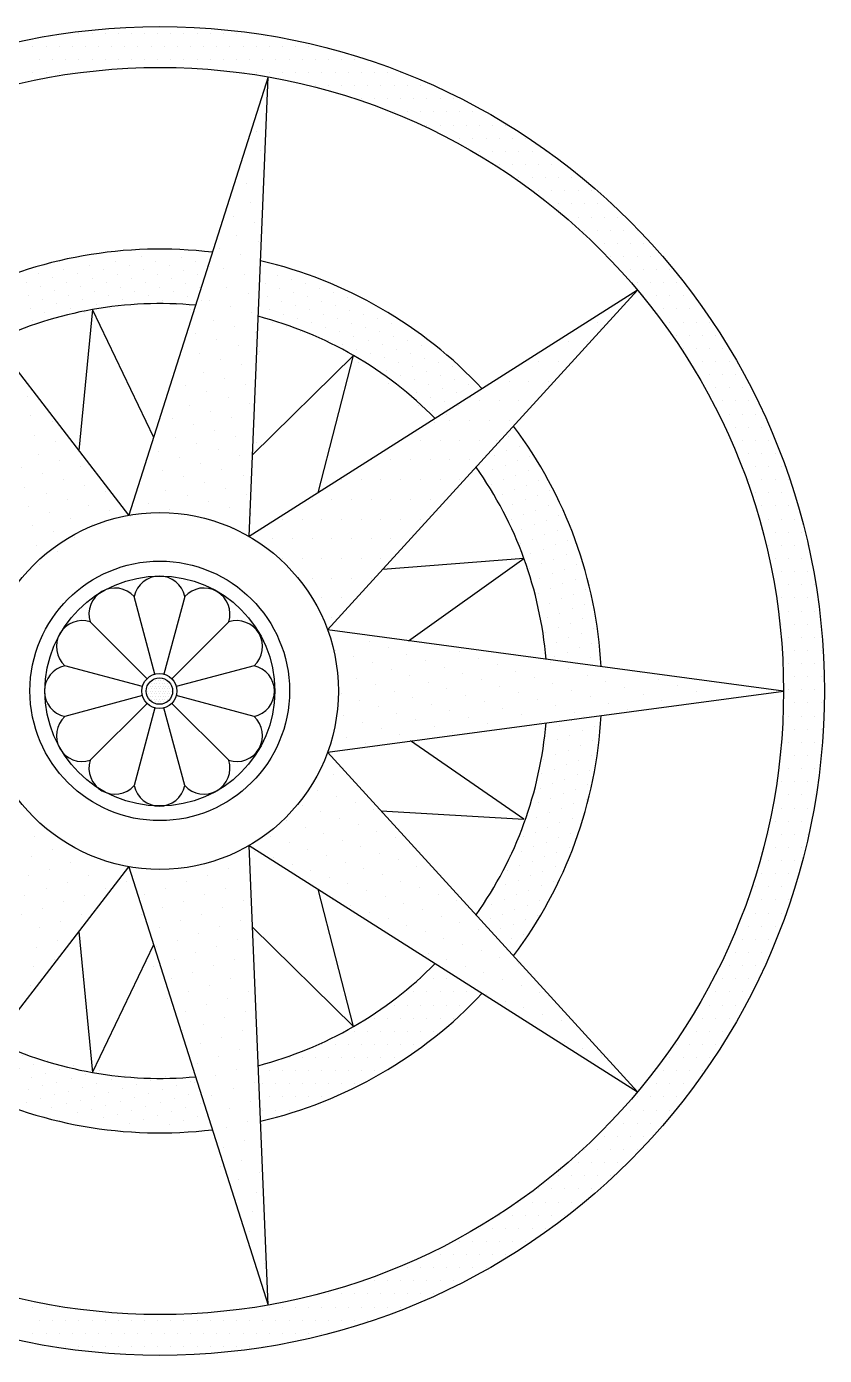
# Model space of a CAD drawing. Extents: x -42728 to 99010, y -18674 to 47645.
# Drawn here: x 72970 to 73634, y 6874 to 7981 of the extents above; entities that cross this region are included whole.
import ezdxf

# ---------------------------------------------------------------- set-up
doc = ezdxf.new("R2010")
doc.units = 0
doc.header["$LTSCALE"] = 100
doc.header["$MEASUREMENT"] = 0
doc.layers.get('0').update_dxf_attribs({"linetype": 'CONTINUOUS'})
for name, color, linetype in [('00-ELE', 2, 'CONTINUOUS'), ('2', 3, 'CONTINUOUS'), ('4', 251, 'CONTINUOUS'), ('6', 6, 'CONTINUOUS')]:
    doc.layers.add(name, color=color, linetype=linetype)

# ---------------------------------------------------------------- blocks, each defined once
blk = doc.blocks.new('*X1348')
at = {"color": 0}
for p, q in [((119765.625, 24281.25), (119765.625, 24281.25)), ((119859.375, 24281.25), (119859.375, 24281.25)), ((119953.125, 24281.25), (119953.125, 24281.25)), ((120000, 24187.5), (120000, 24187.5)), ((120093.75, 24187.5), (120093.75, 24187.5)), ((120187.5, 24187.5), (120187.5, 24187.5)), ((120281.25, 24187.5), (120281.25, 24187.5)), ((120375, 24187.5), (120375, 24187.5)), ((120140.625, 24093.75), (120140.625, 24093.75)), ((120234.375, 24093.75), (120234.375, 24093.75)), ((120328.125, 24093.75), (120328.125, 24093.75)), ((120421.875, 24093.75), (120421.875, 24093.75)), ((120515.625, 24093.75), (120515.625, 24093.75)), ((120609.375, 24093.75), (120609.375, 24093.75)), ((120703.125, 24093.75), (120703.125, 24093.75)), ((120796.875, 24093.75), (120796.875, 24093.75)), ((120281.25, 24000), (120281.25, 24000)), ((120375, 24000), (120375, 24000)), ((120468.75, 24000), (120468.75, 24000)), ((120562.5, 24000), (120562.5, 24000)), ((120656.25, 24000), (120656.25, 24000)), ((120750, 24000), (120750, 24000)), ((120843.75, 24000), (120843.75, 24000)), ((120937.5, 24000), (120937.5, 24000)), ((121031.25, 24000), (121031.25, 24000)), ((121125, 24000), (121125, 24000)), ((121218.75, 24000), (121218.75, 24000)), ((120515.625, 23906.25), (120515.625, 23906.25)), ((120609.375, 23906.25), (120609.375, 23906.25)), ((120703.125, 23906.25), (120703.125, 23906.25)), ((120796.875, 23906.25), (120796.875, 23906.25)), ((120890.625, 23906.25), (120890.625, 23906.25)), ((120984.375, 23906.25), (120984.375, 23906.25)), ((121078.125, 23906.25), (121078.125, 23906.25)), ((121171.875, 23906.25), (121171.875, 23906.25)), ((121265.625, 23906.25), (121265.625, 23906.25)), ((121359.375, 23906.25), (121359.375, 23906.25)), ((121453.125, 23906.25), (121453.125, 23906.25)), ((121546.875, 23906.25), (121546.875, 23906.25)), ((121640.625, 23906.25), (121640.625, 23906.25)), ((120656.25, 23812.5), (120656.25, 23812.5)), ((120750, 23812.5), (120750, 23812.5)), ((120843.75, 23812.5), (120843.75, 23812.5)), ((120937.5, 23812.5), (120937.5, 23812.5)), ((121031.25, 23812.5), (121031.25, 23812.5)), ((121125, 23812.5), (121125, 23812.5)), ((121218.75, 23812.5), (121218.75, 23812.5)), ((121312.5, 23812.5), (121312.5, 23812.5)), ((121406.25, 23812.5), (121406.25, 23812.5)), ((121500, 23812.5), (121500, 23812.5)), ((121593.75, 23812.5), (121593.75, 23812.5)), ((120890.625, 23718.75), (120890.625, 23718.75)), ((120984.375, 23718.75), (120984.375, 23718.75)), ((121078.125, 23718.75), (121078.125, 23718.75)), ((121171.875, 23718.75), (121171.875, 23718.75)), ((121265.625, 23718.75), (121265.625, 23718.75)), ((121359.375, 23718.75), (121359.375, 23718.75)), ((121453.125, 23718.75), (121453.125, 23718.75)), ((121546.875, 23718.75), (121546.875, 23718.75)), ((121031.25, 23625), (121031.25, 23625)), ((121125, 23625), (121125, 23625)), ((121218.75, 23625), (121218.75, 23625)), ((121312.5, 23625), (121312.5, 23625)), ((121406.25, 23625), (121406.25, 23625)), ((121500, 23625), (121500, 23625)), ((121171.875, 23531.25), (121171.875, 23531.25)), ((121265.625, 23531.25), (121265.625, 23531.25)), ((121359.375, 23531.25), (121359.375, 23531.25)), ((121453.125, 23531.25), (121453.125, 23531.25)), ((121406.25, 23437.5), (121406.25, 23437.5)), ((121453.125, 23343.75), (121453.125, 23343.75)), ((121312.5, 23250), (121312.5, 23250)), ((121406.25, 23250), (121406.25, 23250)), ((121078.125, 23156.25), (121078.125, 23156.25)), ((121171.875, 23156.25), (121171.875, 23156.25)), ((121265.625, 23156.25), (121265.625, 23156.25)), ((121359.375, 23156.25), (121359.375, 23156.25)), ((121453.125, 23156.25), (121453.125, 23156.25)), ((120937.5, 23062.5), (120937.5, 23062.5)), ((121031.25, 23062.5), (121031.25, 23062.5)), ((121125, 23062.5), (121125, 23062.5)), ((121218.75, 23062.5), (121218.75, 23062.5)), ((121312.5, 23062.5), (121312.5, 23062.5)), ((121406.25, 23062.5), (121406.25, 23062.5)), ((121500, 23062.5), (121500, 23062.5)), ((120796.875, 22968.75), (120796.875, 22968.75)), ((120890.625, 22968.75), (120890.625, 22968.75)), ((120984.375, 22968.75), (120984.375, 22968.75)), ((121078.125, 22968.75), (121078.125, 22968.75)), ((121171.875, 22968.75), (121171.875, 22968.75)), ((121265.625, 22968.75), (121265.625, 22968.75)), ((121359.375, 22968.75), (121359.375, 22968.75)), ((121453.125, 22968.75), (121453.125, 22968.75)), ((121546.875, 22968.75), (121546.875, 22968.75)), ((120562.5, 22875), (120562.5, 22875)), ((120656.25, 22875), (120656.25, 22875)), ((120750, 22875), (120750, 22875)), ((120843.75, 22875), (120843.75, 22875)), ((120937.5, 22875), (120937.5, 22875)), ((121031.25, 22875), (121031.25, 22875)), ((121125, 22875), (121125, 22875)), ((121218.75, 22875), (121218.75, 22875)), ((121312.5, 22875), (121312.5, 22875)), ((121406.25, 22875), (121406.25, 22875)), ((121500, 22875), (121500, 22875)), ((121593.75, 22875), (121593.75, 22875)), ((120421.875, 22781.25), (120421.875, 22781.25)), ((120515.625, 22781.25), (120515.625, 22781.25)), ((120609.375, 22781.25), (120609.375, 22781.25)), ((120703.125, 22781.25), (120703.125, 22781.25)), ((120796.875, 22781.25), (120796.875, 22781.25)), ((120890.625, 22781.25), (120890.625, 22781.25)), ((120984.375, 22781.25), (120984.375, 22781.25)), ((121078.125, 22781.25), (121078.125, 22781.25)), ((121171.875, 22781.25), (121171.875, 22781.25)), ((121265.625, 22781.25), (121265.625, 22781.25)), ((121359.375, 22781.25), (121359.375, 22781.25)), ((121453.125, 22781.25), (121453.125, 22781.25)), ((120187.5, 22687.5), (120187.5, 22687.5)), ((120281.25, 22687.5), (120281.25, 22687.5)), ((120375, 22687.5), (120375, 22687.5)), ((120468.75, 22687.5), (120468.75, 22687.5)), ((120562.5, 22687.5), (120562.5, 22687.5)), ((120656.25, 22687.5), (120656.25, 22687.5)), ((120750, 22687.5), (120750, 22687.5)), ((120843.75, 22687.5), (120843.75, 22687.5)), ((120937.5, 22687.5), (120937.5, 22687.5)), ((121031.25, 22687.5), (121031.25, 22687.5)), ((120046.875, 22593.75), (120046.875, 22593.75)), ((120140.625, 22593.75), (120140.625, 22593.75)), ((120234.375, 22593.75), (120234.375, 22593.75)), ((120328.125, 22593.75), (120328.125, 22593.75)), ((120421.875, 22593.75), (120421.875, 22593.75)), ((120515.625, 22593.75), (120515.625, 22593.75)), ((120609.375, 22593.75), (120609.375, 22593.75)), ((119906.25, 22500), (119906.25, 22500)), ((120000, 22500), (120000, 22500)), ((120093.75, 22500), (120093.75, 22500)), ((120187.5, 22500), (120187.5, 22500)), ((119671.875, 22406.25), (119671.875, 22406.25)), ((119765.625, 22406.25), (119765.625, 22406.25))]:
    blk.add_line(p, q, dxfattribs=at)
blk = doc.blocks.new('*X1345')
at = {"color": 0}
for p, q in [((121093.75, 25062.5), (121093.75, 25062.5)), ((121156.25, 25062.5), (121156.25, 25062.5)), ((121000, 25000), (121000, 25000)), ((121062.5, 25000), (121062.5, 25000)), ((121125, 25000), (121125, 25000)), ((121187.5, 25000), (121187.5, 25000)), ((120968.75, 24937.5), (120968.75, 24937.5)), ((121031.25, 24937.5), (121031.25, 24937.5)), ((121093.75, 24937.5), (121093.75, 24937.5)), ((121156.25, 24937.5), (121156.25, 24937.5)), ((121218.75, 24937.5), (121218.75, 24937.5)), ((120875, 24875), (120875, 24875)), ((120937.5, 24875), (120937.5, 24875)), ((121000, 24875), (121000, 24875)), ((121062.5, 24875), (121062.5, 24875)), ((121125, 24875), (121125, 24875)), ((121187.5, 24875), (121187.5, 24875)), ((121250, 24875), (121250, 24875)), ((120843.75, 24812.5), (120843.75, 24812.5)), ((120906.25, 24812.5), (120906.25, 24812.5)), ((120968.75, 24812.5), (120968.75, 24812.5)), ((121031.25, 24812.5), (121031.25, 24812.5)), ((121093.75, 24812.5), (121093.75, 24812.5)), ((121156.25, 24812.5), (121156.25, 24812.5)), ((120750, 24750), (120750, 24750)), ((120812.5, 24750), (120812.5, 24750)), ((120875, 24750), (120875, 24750)), ((120937.5, 24750), (120937.5, 24750)), ((121000, 24750), (121000, 24750)), ((121062.5, 24750), (121062.5, 24750)), ((120718.75, 24687.5), (120718.75, 24687.5)), ((120781.25, 24687.5), (120781.25, 24687.5)), ((120843.75, 24687.5), (120843.75, 24687.5)), ((120906.25, 24687.5), (120906.25, 24687.5)), ((120968.75, 24687.5), (120968.75, 24687.5)), ((121031.25, 24687.5), (121031.25, 24687.5)), ((120687.5, 24625), (120687.5, 24625)), ((120750, 24625), (120750, 24625)), ((120812.5, 24625), (120812.5, 24625)), ((120875, 24625), (120875, 24625)), ((120937.5, 24625), (120937.5, 24625)), ((120593.75, 24562.5), (120593.75, 24562.5)), ((120656.25, 24562.5), (120656.25, 24562.5)), ((120718.75, 24562.5), (120718.75, 24562.5)), ((120781.25, 24562.5), (120781.25, 24562.5)), ((120843.75, 24562.5), (120843.75, 24562.5)), ((120906.25, 24562.5), (120906.25, 24562.5)), ((120562.5, 24500), (120562.5, 24500)), ((120625, 24500), (120625, 24500)), ((120687.5, 24500), (120687.5, 24500)), ((120750, 24500), (120750, 24500)), ((120812.5, 24500), (120812.5, 24500)), ((120531.25, 24437.5), (120531.25, 24437.5)), ((120593.75, 24437.5), (120593.75, 24437.5)), ((120656.25, 24437.5), (120656.25, 24437.5)), ((120718.75, 24437.5), (120718.75, 24437.5)), ((120781.25, 24437.5), (120781.25, 24437.5)), ((120500, 24375), (120500, 24375)), ((120562.5, 24375), (120562.5, 24375)), ((120625, 24375), (120625, 24375)), ((120687.5, 24375), (120687.5, 24375)), ((120750, 24375), (120750, 24375)), ((120468.75, 24312.5), (120468.75, 24312.5)), ((120531.25, 24312.5), (120531.25, 24312.5)), ((120593.75, 24312.5), (120593.75, 24312.5)), ((120656.25, 24312.5), (120656.25, 24312.5)), ((120718.75, 24312.5), (120718.75, 24312.5)), ((120437.5, 24250), (120437.5, 24250)), ((120500, 24250), (120500, 24250)), ((120562.5, 24250), (120562.5, 24250)), ((120625, 24250), (120625, 24250)), ((120687.5, 24250), (120687.5, 24250)), ((120468.75, 24187.5), (120468.75, 24187.5)), ((120531.25, 24187.5), (120531.25, 24187.5)), ((120593.75, 24187.5), (120593.75, 24187.5)), ((120656.25, 24187.5), (120656.25, 24187.5)), ((120343.75, 23937.5), (120343.75, 23937.5)), ((120312.5, 23875), (120312.5, 23875)), ((120375, 23875), (120375, 23875)), ((120437.5, 23875), (120437.5, 23875)), ((120500, 23875), (120500, 23875)), ((120281.25, 23812.5), (120281.25, 23812.5)), ((120343.75, 23812.5), (120343.75, 23812.5)), ((120406.25, 23812.5), (120406.25, 23812.5)), ((120468.75, 23812.5), (120468.75, 23812.5)), ((120531.25, 23812.5), (120531.25, 23812.5)), ((120312.5, 23750), (120312.5, 23750)), ((120375, 23750), (120375, 23750)), ((120437.5, 23750), (120437.5, 23750)), ((120500, 23750), (120500, 23750)), ((120281.25, 23687.5), (120281.25, 23687.5)), ((120343.75, 23687.5), (120343.75, 23687.5)), ((120406.25, 23687.5), (120406.25, 23687.5)), ((120468.75, 23687.5), (120468.75, 23687.5)), ((120250, 23625), (120250, 23625)), ((120312.5, 23625), (120312.5, 23625)), ((120375, 23625), (120375, 23625)), ((120437.5, 23625), (120437.5, 23625)), ((120281.25, 23562.5), (120281.25, 23562.5)), ((120343.75, 23562.5), (120343.75, 23562.5)), ((120406.25, 23562.5), (120406.25, 23562.5)), ((120468.75, 23562.5), (120468.75, 23562.5)), ((120250, 23500), (120250, 23500)), ((120312.5, 23500), (120312.5, 23500)), ((120375, 23500), (120375, 23500)), ((120437.5, 23500), (120437.5, 23500)), ((120281.25, 23437.5), (120281.25, 23437.5)), ((120343.75, 23437.5), (120343.75, 23437.5)), ((120406.25, 23437.5), (120406.25, 23437.5)), ((120468.75, 23437.5), (120468.75, 23437.5)), ((120250, 23375), (120250, 23375)), ((120312.5, 23375), (120312.5, 23375)), ((120375, 23375), (120375, 23375)), ((120437.5, 23375), (120437.5, 23375)), ((120281.25, 23312.5), (120281.25, 23312.5)), ((120343.75, 23312.5), (120343.75, 23312.5)), ((120406.25, 23312.5), (120406.25, 23312.5)), ((120468.75, 23312.5), (120468.75, 23312.5)), ((120250, 23250), (120250, 23250)), ((120312.5, 23250), (120312.5, 23250)), ((120375, 23250), (120375, 23250)), ((120437.5, 23250), (120437.5, 23250)), ((120281.25, 23187.5), (120281.25, 23187.5)), ((120343.75, 23187.5), (120343.75, 23187.5)), ((120406.25, 23187.5), (120406.25, 23187.5)), ((120468.75, 23187.5), (120468.75, 23187.5)), ((120250, 23125), (120250, 23125)), ((120312.5, 23125), (120312.5, 23125)), ((120375, 23125), (120375, 23125)), ((120437.5, 23125), (120437.5, 23125)), ((120281.25, 23062.5), (120281.25, 23062.5)), ((120343.75, 23062.5), (120343.75, 23062.5)), ((120406.25, 23062.5), (120406.25, 23062.5)), ((120468.75, 23062.5), (120468.75, 23062.5)), ((120312.5, 23000), (120312.5, 23000)), ((120375, 23000), (120375, 23000)), ((120437.5, 23000), (120437.5, 23000)), ((120500, 23000), (120500, 23000)), ((120281.25, 22937.5), (120281.25, 22937.5)), ((120343.75, 22937.5), (120343.75, 22937.5)), ((120406.25, 22937.5), (120406.25, 22937.5)), ((120468.75, 22937.5), (120468.75, 22937.5)), ((120312.5, 22875), (120312.5, 22875)), ((120375, 22875), (120375, 22875)), ((120437.5, 22875), (120437.5, 22875)), ((120500, 22875), (120500, 22875)), ((120343.75, 22812.5), (120343.75, 22812.5)), ((120406.25, 22812.5), (120406.25, 22812.5))]:
    blk.add_line(p, q, dxfattribs=at)
blk = doc.blocks.new('*X1347')
at = {"color": 0}
for p, q in [((121937.5, 26500), (121937.5, 26500)), ((122000, 26500), (122000, 26500)), ((122062.5, 26500), (122062.5, 26500)), ((122125, 26500), (122125, 26500)), ((122187.5, 26500), (122187.5, 26500)), ((122250, 26500), (122250, 26500)), ((122312.5, 26500), (122312.5, 26500)), ((122375, 26500), (122375, 26500)), ((122437.5, 26500), (122437.5, 26500)), ((122500, 26500), (122500, 26500)), ((122562.5, 26500), (122562.5, 26500)), ((122625, 26500), (122625, 26500)), ((122687.5, 26500), (122687.5, 26500)), ((122750, 26500), (122750, 26500)), ((121718.75, 26437.5), (121718.75, 26437.5)), ((121781.25, 26437.5), (121781.25, 26437.5)), ((121843.75, 26437.5), (121843.75, 26437.5)), ((121906.25, 26437.5), (121906.25, 26437.5)), ((121968.75, 26437.5), (121968.75, 26437.5)), ((122031.25, 26437.5), (122031.25, 26437.5)), ((122093.75, 26437.5), (122093.75, 26437.5)), ((122156.25, 26437.5), (122156.25, 26437.5)), ((122218.75, 26437.5), (122218.75, 26437.5)), ((122281.25, 26437.5), (122281.25, 26437.5)), ((122343.75, 26437.5), (122343.75, 26437.5)), ((122406.25, 26437.5), (122406.25, 26437.5)), ((122468.75, 26437.5), (122468.75, 26437.5)), ((122531.25, 26437.5), (122531.25, 26437.5)), ((122593.75, 26437.5), (122593.75, 26437.5)), ((122656.25, 26437.5), (122656.25, 26437.5)), ((122718.75, 26437.5), (122718.75, 26437.5)), ((122781.25, 26437.5), (122781.25, 26437.5)), ((122843.75, 26437.5), (122843.75, 26437.5)), ((122906.25, 26437.5), (122906.25, 26437.5)), ((122968.75, 26437.5), (122968.75, 26437.5)), ((123031.25, 26437.5), (123031.25, 26437.5)), ((121750, 26375), (121750, 26375)), ((121812.5, 26375), (121812.5, 26375)), ((121875, 26375), (121875, 26375)), ((121937.5, 26375), (121937.5, 26375)), ((122000, 26375), (122000, 26375)), ((122062.5, 26375), (122062.5, 26375)), ((122125, 26375), (122125, 26375)), ((122187.5, 26375), (122187.5, 26375)), ((122250, 26375), (122250, 26375)), ((122312.5, 26375), (122312.5, 26375)), ((122375, 26375), (122375, 26375)), ((122437.5, 26375), (122437.5, 26375)), ((122500, 26375), (122500, 26375)), ((122562.5, 26375), (122562.5, 26375)), ((122625, 26375), (122625, 26375)), ((122687.5, 26375), (122687.5, 26375)), ((122750, 26375), (122750, 26375)), ((122812.5, 26375), (122812.5, 26375)), ((122875, 26375), (122875, 26375)), ((122937.5, 26375), (122937.5, 26375)), ((123000, 26375), (123000, 26375)), ((123062.5, 26375), (123062.5, 26375)), ((123125, 26375), (123125, 26375)), ((123187.5, 26375), (123187.5, 26375)), ((123250, 26375), (123250, 26375)), ((121718.75, 26312.5), (121718.75, 26312.5)), ((121781.25, 26312.5), (121781.25, 26312.5)), ((121843.75, 26312.5), (121843.75, 26312.5)), ((121906.25, 26312.5), (121906.25, 26312.5)), ((122718.75, 26312.5), (122718.75, 26312.5)), ((122781.25, 26312.5), (122781.25, 26312.5)), ((122843.75, 26312.5), (122843.75, 26312.5)), ((122906.25, 26312.5), (122906.25, 26312.5)), ((122968.75, 26312.5), (122968.75, 26312.5)), ((123031.25, 26312.5), (123031.25, 26312.5)), ((123093.75, 26312.5), (123093.75, 26312.5)), ((123156.25, 26312.5), (123156.25, 26312.5)), ((123218.75, 26312.5), (123218.75, 26312.5)), ((123281.25, 26312.5), (123281.25, 26312.5)), ((123343.75, 26312.5), (123343.75, 26312.5)), ((123406.25, 26312.5), (123406.25, 26312.5)), ((123468.75, 26312.5), (123468.75, 26312.5)), ((123062.5, 26250), (123062.5, 26250)), ((123125, 26250), (123125, 26250)), ((123187.5, 26250), (123187.5, 26250)), ((123250, 26250), (123250, 26250)), ((123312.5, 26250), (123312.5, 26250)), ((123375, 26250), (123375, 26250)), ((123437.5, 26250), (123437.5, 26250)), ((123500, 26250), (123500, 26250)), ((123562.5, 26250), (123562.5, 26250)), ((123625, 26250), (123625, 26250)), ((123281.25, 26187.5), (123281.25, 26187.5)), ((123343.75, 26187.5), (123343.75, 26187.5)), ((123406.25, 26187.5), (123406.25, 26187.5)), ((123468.75, 26187.5), (123468.75, 26187.5)), ((123531.25, 26187.5), (123531.25, 26187.5)), ((123593.75, 26187.5), (123593.75, 26187.5)), ((123656.25, 26187.5), (123656.25, 26187.5)), ((123718.75, 26187.5), (123718.75, 26187.5)), ((123437.5, 26125), (123437.5, 26125)), ((123500, 26125), (123500, 26125)), ((123562.5, 26125), (123562.5, 26125)), ((123625, 26125), (123625, 26125)), ((123687.5, 26125), (123687.5, 26125)), ((123750, 26125), (123750, 26125)), ((123812.5, 26125), (123812.5, 26125)), ((123593.75, 26062.5), (123593.75, 26062.5)), ((123656.25, 26062.5), (123656.25, 26062.5)), ((123718.75, 26062.5), (123718.75, 26062.5)), ((123781.25, 26062.5), (123781.25, 26062.5)), ((123843.75, 26062.5), (123843.75, 26062.5)), ((123906.25, 26062.5), (123906.25, 26062.5)), ((123968.75, 26062.5), (123968.75, 26062.5)), ((123750, 26000), (123750, 26000)), ((123812.5, 26000), (123812.5, 26000)), ((123875, 26000), (123875, 26000)), ((123937.5, 26000), (123937.5, 26000)), ((124000, 26000), (124000, 26000)), ((124062.5, 26000), (124062.5, 26000)), ((123843.75, 25937.5), (123843.75, 25937.5)), ((123906.25, 25937.5), (123906.25, 25937.5)), ((123968.75, 25937.5), (123968.75, 25937.5)), ((124031.25, 25937.5), (124031.25, 25937.5)), ((124093.75, 25937.5), (124093.75, 25937.5)), ((124156.25, 25937.5), (124156.25, 25937.5)), ((123937.5, 25875), (123937.5, 25875)), ((124000, 25875), (124000, 25875)), ((124062.5, 25875), (124062.5, 25875)), ((124125, 25875), (124125, 25875)), ((124187.5, 25875), (124187.5, 25875)), ((124250, 25875), (124250, 25875)), ((124031.25, 25812.5), (124031.25, 25812.5)), ((124093.75, 25812.5), (124093.75, 25812.5)), ((124156.25, 25812.5), (124156.25, 25812.5)), ((124218.75, 25812.5), (124218.75, 25812.5)), ((124281.25, 25812.5), (124281.25, 25812.5)), ((124125, 25750), (124125, 25750)), ((124187.5, 25750), (124187.5, 25750)), ((124250, 25750), (124250, 25750)), ((124312.5, 25750), (124312.5, 25750)), ((124375, 25750), (124375, 25750)), ((124218.75, 25687.5), (124218.75, 25687.5)), ((124281.25, 25687.5), (124281.25, 25687.5)), ((124343.75, 25687.5), (124343.75, 25687.5)), ((124406.25, 25687.5), (124406.25, 25687.5)), ((124468.75, 25687.5), (124468.75, 25687.5)), ((124312.5, 25625), (124312.5, 25625)), ((124375, 25625), (124375, 25625)), ((124437.5, 25625), (124437.5, 25625)), ((124500, 25625), (124500, 25625)), ((124343.75, 25562.5), (124343.75, 25562.5)), ((124406.25, 25562.5), (124406.25, 25562.5)), ((124468.75, 25562.5), (124468.75, 25562.5)), ((124531.25, 25562.5), (124531.25, 25562.5)), ((124593.75, 25562.5), (124593.75, 25562.5)), ((124437.5, 25500), (124437.5, 25500)), ((124500, 25500), (124500, 25500)), ((124562.5, 25500), (124562.5, 25500)), ((124625, 25500), (124625, 25500)), ((124468.75, 25437.5), (124468.75, 25437.5)), ((124531.25, 25437.5), (124531.25, 25437.5)), ((124593.75, 25437.5), (124593.75, 25437.5)), ((124656.25, 25437.5), (124656.25, 25437.5)), ((124562.5, 25375), (124562.5, 25375)), ((124625, 25375), (124625, 25375)), ((124687.5, 25375), (124687.5, 25375)), ((124750, 25375), (124750, 25375)), ((124593.75, 25312.5), (124593.75, 25312.5)), ((124656.25, 25312.5), (124656.25, 25312.5)), ((124718.75, 25312.5), (124718.75, 25312.5)), ((124781.25, 25312.5), (124781.25, 25312.5)), ((124625, 25250), (124625, 25250)), ((124687.5, 25250), (124687.5, 25250)), ((124750, 25250), (124750, 25250)), ((124812.5, 25250), (124812.5, 25250)), ((124718.75, 25187.5), (124718.75, 25187.5)), ((124781.25, 25187.5), (124781.25, 25187.5)), ((124843.75, 25187.5), (124843.75, 25187.5)), ((124906.25, 25187.5), (124906.25, 25187.5)), ((124750, 25125), (124750, 25125)), ((124812.5, 25125), (124812.5, 25125)), ((124875, 25125), (124875, 25125)), ((124937.5, 25125), (124937.5, 25125)), ((124781.25, 25062.5), (124781.25, 25062.5)), ((124843.75, 25062.5), (124843.75, 25062.5)), ((124906.25, 25062.5), (124906.25, 25062.5)), ((124968.75, 25062.5), (124968.75, 25062.5)), ((124812.5, 25000), (124812.5, 25000)), ((124875, 25000), (124875, 25000)), ((124937.5, 25000), (124937.5, 25000)), ((125000, 25000), (125000, 25000)), ((124843.75, 24937.5), (124843.75, 24937.5)), ((124906.25, 24937.5), (124906.25, 24937.5)), ((124968.75, 24937.5), (124968.75, 24937.5)), ((125031.25, 24937.5), (125031.25, 24937.5)), ((124937.5, 24875), (124937.5, 24875)), ((125000, 24875), (125000, 24875)), ((125062.5, 24875), (125062.5, 24875)), ((124968.75, 24812.5), (124968.75, 24812.5)), ((125031.25, 24812.5), (125031.25, 24812.5)), ((125093.75, 24812.5), (125093.75, 24812.5)), ((125000, 24750), (125000, 24750)), ((125062.5, 24750), (125062.5, 24750)), ((125125, 24750), (125125, 24750)), ((125031.25, 24687.5), (125031.25, 24687.5)), ((125093.75, 24687.5), (125093.75, 24687.5)), ((125156.25, 24687.5), (125156.25, 24687.5)), ((125062.5, 24625), (125062.5, 24625)), ((125125, 24625), (125125, 24625)), ((125187.5, 24625), (125187.5, 24625)), ((125093.75, 24562.5), (125093.75, 24562.5)), ((125156.25, 24562.5), (125156.25, 24562.5)), ((125218.75, 24562.5), (125218.75, 24562.5)), ((125125, 24500), (125125, 24500)), ((125187.5, 24500), (125187.5, 24500)), ((125250, 24500), (125250, 24500)), ((125093.75, 24437.5), (125093.75, 24437.5)), ((125156.25, 24437.5), (125156.25, 24437.5)), ((125218.75, 24437.5), (125218.75, 24437.5)), ((125281.25, 24437.5), (125281.25, 24437.5)), ((125125, 24375), (125125, 24375)), ((125187.5, 24375), (125187.5, 24375)), ((125250, 24375), (125250, 24375)), ((125312.5, 24375), (125312.5, 24375)), ((125156.25, 24312.5), (125156.25, 24312.5)), ((125218.75, 24312.5), (125218.75, 24312.5)), ((125281.25, 24312.5), (125281.25, 24312.5)), ((125187.5, 24250), (125187.5, 24250)), ((125250, 24250), (125250, 24250)), ((125312.5, 24250), (125312.5, 24250)), ((125218.75, 24187.5), (125218.75, 24187.5)), ((125281.25, 24187.5), (125281.25, 24187.5)), ((125343.75, 24187.5), (125343.75, 24187.5)), ((125250, 24125), (125250, 24125)), ((125312.5, 24125), (125312.5, 24125)), ((125375, 24125), (125375, 24125)), ((125218.75, 24062.5), (125218.75, 24062.5)), ((125281.25, 24062.5), (125281.25, 24062.5)), ((125343.75, 24062.5), (125343.75, 24062.5)), ((125406.25, 24062.5), (125406.25, 24062.5)), ((125250, 24000), (125250, 24000)), ((125312.5, 24000), (125312.5, 24000)), ((125375, 24000), (125375, 24000)), ((125281.25, 23937.5), (125281.25, 23937.5)), ((125343.75, 23937.5), (125343.75, 23937.5)), ((125406.25, 23937.5), (125406.25, 23937.5)), ((125250, 23875), (125250, 23875)), ((125312.5, 23875), (125312.5, 23875)), ((125375, 23875), (125375, 23875)), ((125437.5, 23875), (125437.5, 23875)), ((125281.25, 23812.5), (125281.25, 23812.5)), ((125343.75, 23812.5), (125343.75, 23812.5)), ((125406.25, 23812.5), (125406.25, 23812.5)), ((125312.5, 23750), (125312.5, 23750)), ((125375, 23750), (125375, 23750)), ((125437.5, 23750), (125437.5, 23750)), ((125281.25, 23687.5), (125281.25, 23687.5)), ((125343.75, 23687.5), (125343.75, 23687.5)), ((125406.25, 23687.5), (125406.25, 23687.5)), ((125468.75, 23687.5), (125468.75, 23687.5)), ((125312.5, 23625), (125312.5, 23625)), ((125375, 23625), (125375, 23625)), ((125437.5, 23625), (125437.5, 23625)), ((125343.75, 23562.5), (125343.75, 23562.5)), ((125406.25, 23562.5), (125406.25, 23562.5)), ((125468.75, 23562.5), (125468.75, 23562.5)), ((125312.5, 23500), (125312.5, 23500)), ((125375, 23500), (125375, 23500)), ((125437.5, 23500), (125437.5, 23500)), ((125343.75, 23437.5), (125343.75, 23437.5)), ((125406.25, 23437.5), (125406.25, 23437.5)), ((125468.75, 23437.5), (125468.75, 23437.5)), ((125312.5, 23375), (125312.5, 23375)), ((125375, 23375), (125375, 23375)), ((125437.5, 23375), (125437.5, 23375)), ((125343.75, 23312.5), (125343.75, 23312.5)), ((125406.25, 23312.5), (125406.25, 23312.5)), ((125468.75, 23312.5), (125468.75, 23312.5)), ((125312.5, 23250), (125312.5, 23250)), ((125375, 23250), (125375, 23250)), ((125437.5, 23250), (125437.5, 23250)), ((125343.75, 23187.5), (125343.75, 23187.5)), ((125406.25, 23187.5), (125406.25, 23187.5)), ((125468.75, 23187.5), (125468.75, 23187.5)), ((125312.5, 23125), (125312.5, 23125)), ((125375, 23125), (125375, 23125)), ((125437.5, 23125), (125437.5, 23125)), ((125281.25, 23062.5), (125281.25, 23062.5)), ((125343.75, 23062.5), (125343.75, 23062.5)), ((125406.25, 23062.5), (125406.25, 23062.5)), ((125468.75, 23062.5), (125468.75, 23062.5)), ((125312.5, 23000), (125312.5, 23000)), ((125375, 23000), (125375, 23000)), ((125437.5, 23000), (125437.5, 23000)), ((125281.25, 22937.5), (125281.25, 22937.5)), ((125343.75, 22937.5), (125343.75, 22937.5)), ((125406.25, 22937.5), (125406.25, 22937.5)), ((125250, 22875), (125250, 22875)), ((125312.5, 22875), (125312.5, 22875)), ((125375, 22875), (125375, 22875)), ((125437.5, 22875), (125437.5, 22875)), ((125281.25, 22812.5), (125281.25, 22812.5)), ((125343.75, 22812.5), (125343.75, 22812.5)), ((125406.25, 22812.5), (125406.25, 22812.5)), ((125250, 22750), (125250, 22750)), ((125312.5, 22750), (125312.5, 22750)), ((125375, 22750), (125375, 22750)), ((125218.75, 22687.5), (125218.75, 22687.5)), ((125281.25, 22687.5), (125281.25, 22687.5)), ((125343.75, 22687.5), (125343.75, 22687.5)), ((125406.25, 22687.5), (125406.25, 22687.5)), ((125250, 22625), (125250, 22625)), ((125312.5, 22625), (125312.5, 22625)), ((125375, 22625), (125375, 22625)), ((125218.75, 22562.5), (125218.75, 22562.5)), ((125281.25, 22562.5), (125281.25, 22562.5)), ((125343.75, 22562.5), (125343.75, 22562.5)), ((125187.5, 22500), (125187.5, 22500)), ((125250, 22500), (125250, 22500)), ((125312.5, 22500), (125312.5, 22500)), ((125156.25, 22437.5), (125156.25, 22437.5)), ((125218.75, 22437.5), (125218.75, 22437.5)), ((125281.25, 22437.5), (125281.25, 22437.5)), ((125343.75, 22437.5), (125343.75, 22437.5)), ((125125, 22375), (125125, 22375)), ((125187.5, 22375), (125187.5, 22375)), ((125250, 22375), (125250, 22375)), ((125312.5, 22375), (125312.5, 22375)), ((125156.25, 22312.5), (125156.25, 22312.5)), ((125218.75, 22312.5), (125218.75, 22312.5)), ((125281.25, 22312.5), (125281.25, 22312.5)), ((125125, 22250), (125125, 22250)), ((125187.5, 22250), (125187.5, 22250)), ((125250, 22250), (125250, 22250)), ((125093.75, 22187.5), (125093.75, 22187.5)), ((125156.25, 22187.5), (125156.25, 22187.5)), ((125218.75, 22187.5), (125218.75, 22187.5)), ((125062.5, 22125), (125062.5, 22125)), ((125125, 22125), (125125, 22125)), ((125187.5, 22125), (125187.5, 22125)), ((125031.25, 22062.5), (125031.25, 22062.5)), ((125093.75, 22062.5), (125093.75, 22062.5)), ((125156.25, 22062.5), (125156.25, 22062.5)), ((125000, 22000), (125000, 22000)), ((125062.5, 22000), (125062.5, 22000)), ((125125, 22000), (125125, 22000)), ((124968.75, 21937.5), (124968.75, 21937.5)), ((125031.25, 21937.5), (125031.25, 21937.5)), ((125093.75, 21937.5), (125093.75, 21937.5)), ((124937.5, 21875), (124937.5, 21875)), ((125000, 21875), (125000, 21875)), ((125062.5, 21875), (125062.5, 21875)), ((124906.25, 21812.5), (124906.25, 21812.5)), ((124968.75, 21812.5), (124968.75, 21812.5)), ((125031.25, 21812.5), (125031.25, 21812.5)), ((124812.5, 21750), (124812.5, 21750)), ((124875, 21750), (124875, 21750)), ((124937.5, 21750), (124937.5, 21750)), ((125000, 21750), (125000, 21750)), ((124781.25, 21687.5), (124781.25, 21687.5)), ((124843.75, 21687.5), (124843.75, 21687.5)), ((124906.25, 21687.5), (124906.25, 21687.5)), ((124968.75, 21687.5), (124968.75, 21687.5)), ((124750, 21625), (124750, 21625)), ((124812.5, 21625), (124812.5, 21625)), ((124875, 21625), (124875, 21625)), ((124937.5, 21625), (124937.5, 21625)), ((124718.75, 21562.5), (124718.75, 21562.5)), ((124781.25, 21562.5), (124781.25, 21562.5)), ((124843.75, 21562.5), (124843.75, 21562.5)), ((124906.25, 21562.5), (124906.25, 21562.5)), ((124593.75, 21437.5), (124593.75, 21437.5)), ((124656.25, 21437.5), (124656.25, 21437.5)), ((124687.5, 21500), (124687.5, 21500)), ((124718.75, 21437.5), (124718.75, 21437.5)), ((124750, 21500), (124750, 21500)), ((124781.25, 21437.5), (124781.25, 21437.5)), ((124812.5, 21500), (124812.5, 21500)), ((124562.5, 21375), (124562.5, 21375)), ((124625, 21375), (124625, 21375)), ((124687.5, 21375), (124687.5, 21375)), ((124750, 21375), (124750, 21375)), ((124468.75, 21312.5), (124468.75, 21312.5)), ((124531.25, 21312.5), (124531.25, 21312.5)), ((124593.75, 21312.5), (124593.75, 21312.5)), ((124656.25, 21312.5), (124656.25, 21312.5)), ((124718.75, 21312.5), (124718.75, 21312.5)), ((124437.5, 21250), (124437.5, 21250)), ((124500, 21250), (124500, 21250)), ((124562.5, 21250), (124562.5, 21250)), ((124625, 21250), (124625, 21250)), ((124343.75, 21187.5), (124343.75, 21187.5)), ((124406.25, 21187.5), (124406.25, 21187.5)), ((124468.75, 21187.5), (124468.75, 21187.5)), ((124531.25, 21187.5), (124531.25, 21187.5)), ((124593.75, 21187.5), (124593.75, 21187.5)), ((124312.5, 21125), (124312.5, 21125)), ((124375, 21125), (124375, 21125)), ((124437.5, 21125), (124437.5, 21125)), ((124500, 21125), (124500, 21125)), ((124218.75, 21062.5), (124218.75, 21062.5)), ((124281.25, 21062.5), (124281.25, 21062.5)), ((124343.75, 21062.5), (124343.75, 21062.5)), ((124406.25, 21062.5), (124406.25, 21062.5)), ((124468.75, 21062.5), (124468.75, 21062.5)), ((124125, 21000), (124125, 21000)), ((124187.5, 21000), (124187.5, 21000)), ((124250, 21000), (124250, 21000)), ((124312.5, 21000), (124312.5, 21000)), ((124375, 21000), (124375, 21000)), ((124031.25, 20937.5), (124031.25, 20937.5)), ((124093.75, 20937.5), (124093.75, 20937.5)), ((124156.25, 20937.5), (124156.25, 20937.5)), ((124218.75, 20937.5), (124218.75, 20937.5)), ((124281.25, 20937.5), (124281.25, 20937.5)), ((124343.75, 20937.5), (124343.75, 20937.5)), ((123937.5, 20875), (123937.5, 20875)), ((124000, 20875), (124000, 20875)), ((124062.5, 20875), (124062.5, 20875)), ((124125, 20875), (124125, 20875)), ((124187.5, 20875), (124187.5, 20875)), ((124250, 20875), (124250, 20875)), ((123843.75, 20812.5), (123843.75, 20812.5)), ((123906.25, 20812.5), (123906.25, 20812.5)), ((123968.75, 20812.5), (123968.75, 20812.5)), ((124031.25, 20812.5), (124031.25, 20812.5)), ((124093.75, 20812.5), (124093.75, 20812.5)), ((124156.25, 20812.5), (124156.25, 20812.5)), ((123750, 20750), (123750, 20750)), ((123812.5, 20750), (123812.5, 20750)), ((123875, 20750), (123875, 20750)), ((123937.5, 20750), (123937.5, 20750)), ((124000, 20750), (124000, 20750)), ((124062.5, 20750), (124062.5, 20750)), ((123593.75, 20687.5), (123593.75, 20687.5)), ((123656.25, 20687.5), (123656.25, 20687.5)), ((123718.75, 20687.5), (123718.75, 20687.5)), ((123781.25, 20687.5), (123781.25, 20687.5)), ((123843.75, 20687.5), (123843.75, 20687.5)), ((123906.25, 20687.5), (123906.25, 20687.5)), ((123968.75, 20687.5), (123968.75, 20687.5)), ((123500, 20625), (123500, 20625)), ((123562.5, 20625), (123562.5, 20625)), ((123625, 20625), (123625, 20625)), ((123687.5, 20625), (123687.5, 20625)), ((123750, 20625), (123750, 20625)), ((123812.5, 20625), (123812.5, 20625)), ((123875, 20625), (123875, 20625)), ((123343.75, 20562.5), (123343.75, 20562.5)), ((123406.25, 20562.5), (123406.25, 20562.5)), ((123468.75, 20562.5), (123468.75, 20562.5)), ((123531.25, 20562.5), (123531.25, 20562.5)), ((123593.75, 20562.5), (123593.75, 20562.5)), ((123656.25, 20562.5), (123656.25, 20562.5)), ((123718.75, 20562.5), (123718.75, 20562.5)), ((123125, 20500), (123125, 20500)), ((123187.5, 20500), (123187.5, 20500)), ((123250, 20500), (123250, 20500)), ((123312.5, 20500), (123312.5, 20500)), ((123375, 20500), (123375, 20500)), ((123437.5, 20500), (123437.5, 20500)), ((123500, 20500), (123500, 20500)), ((123562.5, 20500), (123562.5, 20500)), ((123625, 20500), (123625, 20500)), ((121718.75, 20437.5), (121718.75, 20437.5)), ((121781.25, 20437.5), (121781.25, 20437.5)), ((121843.75, 20437.5), (121843.75, 20437.5)), ((122781.25, 20437.5), (122781.25, 20437.5)), ((122843.75, 20437.5), (122843.75, 20437.5)), ((122906.25, 20437.5), (122906.25, 20437.5)), ((122968.75, 20437.5), (122968.75, 20437.5)), ((123031.25, 20437.5), (123031.25, 20437.5)), ((123093.75, 20437.5), (123093.75, 20437.5)), ((123156.25, 20437.5), (123156.25, 20437.5)), ((123218.75, 20437.5), (123218.75, 20437.5)), ((123281.25, 20437.5), (123281.25, 20437.5)), ((123343.75, 20437.5), (123343.75, 20437.5)), ((123406.25, 20437.5), (123406.25, 20437.5)), ((123468.75, 20437.5), (123468.75, 20437.5)), ((121750, 20375), (121750, 20375)), ((121812.5, 20375), (121812.5, 20375)), ((121875, 20375), (121875, 20375)), ((121937.5, 20375), (121937.5, 20375)), ((122000, 20375), (122000, 20375)), ((122062.5, 20375), (122062.5, 20375)), ((122125, 20375), (122125, 20375)), ((122187.5, 20375), (122187.5, 20375)), ((122250, 20375), (122250, 20375)), ((122312.5, 20375), (122312.5, 20375)), ((122375, 20375), (122375, 20375)), ((122437.5, 20375), (122437.5, 20375)), ((122500, 20375), (122500, 20375)), ((122562.5, 20375), (122562.5, 20375)), ((122625, 20375), (122625, 20375)), ((122687.5, 20375), (122687.5, 20375)), ((122750, 20375), (122750, 20375)), ((122812.5, 20375), (122812.5, 20375)), ((122875, 20375), (122875, 20375)), ((122937.5, 20375), (122937.5, 20375)), ((123000, 20375), (123000, 20375)), ((123062.5, 20375), (123062.5, 20375)), ((123125, 20375), (123125, 20375)), ((123187.5, 20375), (123187.5, 20375)), ((123250, 20375), (123250, 20375)), ((123312.5, 20375), (123312.5, 20375)), ((121718.75, 20312.5), (121718.75, 20312.5)), ((121781.25, 20312.5), (121781.25, 20312.5)), ((121843.75, 20312.5), (121843.75, 20312.5)), ((121906.25, 20312.5), (121906.25, 20312.5)), ((121968.75, 20312.5), (121968.75, 20312.5)), ((122031.25, 20312.5), (122031.25, 20312.5)), ((122093.75, 20312.5), (122093.75, 20312.5)), ((122156.25, 20312.5), (122156.25, 20312.5)), ((122218.75, 20312.5), (122218.75, 20312.5)), ((122281.25, 20312.5), (122281.25, 20312.5)), ((122343.75, 20312.5), (122343.75, 20312.5)), ((122406.25, 20312.5), (122406.25, 20312.5)), ((122468.75, 20312.5), (122468.75, 20312.5)), ((122531.25, 20312.5), (122531.25, 20312.5)), ((122593.75, 20312.5), (122593.75, 20312.5)), ((122656.25, 20312.5), (122656.25, 20312.5)), ((122718.75, 20312.5), (122718.75, 20312.5)), ((122781.25, 20312.5), (122781.25, 20312.5)), ((122843.75, 20312.5), (122843.75, 20312.5)), ((122906.25, 20312.5), (122906.25, 20312.5)), ((122968.75, 20312.5), (122968.75, 20312.5)), ((123031.25, 20312.5), (123031.25, 20312.5)), ((123093.75, 20312.5), (123093.75, 20312.5)), ((121812.5, 20250), (121812.5, 20250)), ((121875, 20250), (121875, 20250)), ((121937.5, 20250), (121937.5, 20250)), ((122000, 20250), (122000, 20250)), ((122062.5, 20250), (122062.5, 20250)), ((122125, 20250), (122125, 20250)), ((122187.5, 20250), (122187.5, 20250)), ((122250, 20250), (122250, 20250)), ((122312.5, 20250), (122312.5, 20250)), ((122375, 20250), (122375, 20250)), ((122437.5, 20250), (122437.5, 20250)), ((122500, 20250), (122500, 20250)), ((122562.5, 20250), (122562.5, 20250)), ((122625, 20250), (122625, 20250)), ((122687.5, 20250), (122687.5, 20250)), ((122750, 20250), (122750, 20250)), ((122812.5, 20250), (122812.5, 20250))]:
    blk.add_line(p, q, dxfattribs=at)
blk = doc.blocks.new('*X1349')
at = {"color": 0}
for p, q in [((124406.25, 25125), (124406.25, 25125)), ((124265.625, 25031.25), (124265.625, 25031.25)), ((124359.375, 25031.25), (124359.375, 25031.25)), ((124125, 24937.5), (124125, 24937.5)), ((124218.75, 24937.5), (124218.75, 24937.5)), ((123984.375, 24843.75), (123984.375, 24843.75)), ((124078.125, 24843.75), (124078.125, 24843.75)), ((124171.875, 24843.75), (124171.875, 24843.75)), ((123843.75, 24750), (123843.75, 24750)), ((123937.5, 24750), (123937.5, 24750)), ((124031.25, 24750), (124031.25, 24750)), ((123703.125, 24656.25), (123703.125, 24656.25)), ((123796.875, 24656.25), (123796.875, 24656.25)), ((123890.625, 24656.25), (123890.625, 24656.25)), ((123984.375, 24656.25), (123984.375, 24656.25)), ((123562.5, 24562.5), (123562.5, 24562.5)), ((123656.25, 24562.5), (123656.25, 24562.5)), ((123750, 24562.5), (123750, 24562.5)), ((123843.75, 24562.5), (123843.75, 24562.5)), ((123937.5, 24562.5), (123937.5, 24562.5)), ((123328.125, 24468.75), (123328.125, 24468.75)), ((123421.875, 24468.75), (123421.875, 24468.75)), ((123515.625, 24468.75), (123515.625, 24468.75)), ((123609.375, 24468.75), (123609.375, 24468.75)), ((123703.125, 24468.75), (123703.125, 24468.75)), ((123796.875, 24468.75), (123796.875, 24468.75)), ((123187.5, 24375), (123187.5, 24375)), ((123281.25, 24375), (123281.25, 24375)), ((123375, 24375), (123375, 24375)), ((123468.75, 24375), (123468.75, 24375)), ((123562.5, 24375), (123562.5, 24375)), ((123656.25, 24375), (123656.25, 24375)), ((123750, 24375), (123750, 24375)), ((123046.875, 24281.25), (123046.875, 24281.25)), ((123140.625, 24281.25), (123140.625, 24281.25)), ((123234.375, 24281.25), (123234.375, 24281.25)), ((123328.125, 24281.25), (123328.125, 24281.25)), ((123421.875, 24281.25), (123421.875, 24281.25)), ((123515.625, 24281.25), (123515.625, 24281.25)), ((123609.375, 24281.25), (123609.375, 24281.25)), ((122906.25, 24187.5), (122906.25, 24187.5)), ((123000, 24187.5), (123000, 24187.5)), ((123093.75, 24187.5), (123093.75, 24187.5)), ((123187.5, 24187.5), (123187.5, 24187.5)), ((123281.25, 24187.5), (123281.25, 24187.5)), ((123375, 24187.5), (123375, 24187.5)), ((123468.75, 24187.5), (123468.75, 24187.5)), ((123562.5, 24187.5), (123562.5, 24187.5)), ((122765.625, 24093.75), (122765.625, 24093.75)), ((122859.375, 24093.75), (122859.375, 24093.75)), ((122953.125, 24093.75), (122953.125, 24093.75)), ((123046.875, 24093.75), (123046.875, 24093.75)), ((123140.625, 24093.75), (123140.625, 24093.75)), ((123234.375, 24093.75), (123234.375, 24093.75)), ((123328.125, 24093.75), (123328.125, 24093.75)), ((123421.875, 24093.75), (123421.875, 24093.75)), ((123515.625, 24093.75), (123515.625, 24093.75)), ((122906.25, 24000), (122906.25, 24000)), ((123000, 24000), (123000, 24000)), ((123093.75, 24000), (123093.75, 24000)), ((123187.5, 24000), (123187.5, 24000)), ((123281.25, 24000), (123281.25, 24000)), ((123375, 24000), (123375, 24000)), ((123046.875, 23906.25), (123046.875, 23906.25)), ((123140.625, 23906.25), (123140.625, 23906.25)), ((123234.375, 23906.25), (123234.375, 23906.25)), ((123328.125, 23906.25), (123328.125, 23906.25)), ((123093.75, 23812.5), (123093.75, 23812.5)), ((123187.5, 23812.5), (123187.5, 23812.5)), ((123140.625, 23718.75), (123140.625, 23718.75))]:
    blk.add_line(p, q, dxfattribs=at)
blk = doc.blocks.new('*X1346')
at = {"color": 0}
for p, q in [((123562.5, 22000), (123562.5, 22000)), ((123625, 22000), (123625, 22000)), ((123687.5, 22000), (123687.5, 22000)), ((123531.25, 21937.5), (123531.25, 21937.5)), ((123593.75, 21937.5), (123593.75, 21937.5)), ((123656.25, 21937.5), (123656.25, 21937.5)), ((123718.75, 21937.5), (123718.75, 21937.5)), ((123781.25, 21937.5), (123781.25, 21937.5)), ((123843.75, 21937.5), (123843.75, 21937.5)), ((123437.5, 21875), (123437.5, 21875)), ((123500, 21875), (123500, 21875)), ((123562.5, 21875), (123562.5, 21875)), ((123625, 21875), (123625, 21875)), ((123687.5, 21875), (123687.5, 21875)), ((123750, 21875), (123750, 21875)), ((123343.75, 21812.5), (123343.75, 21812.5)), ((123406.25, 21812.5), (123406.25, 21812.5)), ((123468.75, 21812.5), (123468.75, 21812.5)), ((123531.25, 21812.5), (123531.25, 21812.5)), ((123593.75, 21812.5), (123593.75, 21812.5)), ((123656.25, 21812.5), (123656.25, 21812.5)), ((123718.75, 21812.5), (123718.75, 21812.5)), ((123250, 21750), (123250, 21750)), ((123312.5, 21750), (123312.5, 21750)), ((123375, 21750), (123375, 21750)), ((123437.5, 21750), (123437.5, 21750)), ((123500, 21750), (123500, 21750)), ((123562.5, 21750), (123562.5, 21750)), ((123625, 21750), (123625, 21750)), ((123093.75, 21687.5), (123093.75, 21687.5)), ((123156.25, 21687.5), (123156.25, 21687.5)), ((123218.75, 21687.5), (123218.75, 21687.5)), ((123281.25, 21687.5), (123281.25, 21687.5)), ((123343.75, 21687.5), (123343.75, 21687.5)), ((123406.25, 21687.5), (123406.25, 21687.5)), ((123468.75, 21687.5), (123468.75, 21687.5)), ((123531.25, 21687.5), (123531.25, 21687.5)), ((122937.5, 21625), (122937.5, 21625)), ((123000, 21625), (123000, 21625)), ((123062.5, 21625), (123062.5, 21625)), ((123125, 21625), (123125, 21625)), ((123187.5, 21625), (123187.5, 21625)), ((123250, 21625), (123250, 21625)), ((123312.5, 21625), (123312.5, 21625)), ((123375, 21625), (123375, 21625)), ((123437.5, 21625), (123437.5, 21625)), ((122843.75, 21562.5), (122843.75, 21562.5)), ((122906.25, 21562.5), (122906.25, 21562.5)), ((122968.75, 21562.5), (122968.75, 21562.5)), ((123031.25, 21562.5), (123031.25, 21562.5)), ((123093.75, 21562.5), (123093.75, 21562.5)), ((123156.25, 21562.5), (123156.25, 21562.5)), ((123218.75, 21562.5), (123218.75, 21562.5)), ((123281.25, 21562.5), (123281.25, 21562.5)), ((123343.75, 21562.5), (123343.75, 21562.5)), ((122812.5, 21500), (122812.5, 21500)), ((122843.75, 21437.5), (122843.75, 21437.5)), ((122875, 21500), (122875, 21500)), ((122906.25, 21437.5), (122906.25, 21437.5)), ((122937.5, 21500), (122937.5, 21500)), ((122968.75, 21437.5), (122968.75, 21437.5)), ((123000, 21500), (123000, 21500)), ((123031.25, 21437.5), (123031.25, 21437.5)), ((123062.5, 21500), (123062.5, 21500)), ((123093.75, 21437.5), (123093.75, 21437.5)), ((123125, 21500), (123125, 21500)), ((123187.5, 21500), (123187.5, 21500)), ((123250, 21500), (123250, 21500)), ((122812.5, 21375), (122812.5, 21375)), ((122875, 21375), (122875, 21375)), ((122937.5, 21375), (122937.5, 21375))]:
    blk.add_line(p, q, dxfattribs=at)
blk = doc.blocks.new('*X1344')
at = {"color": 0}
for p, q in [((122362.5, 23400), (122362.5, 23400)), ((122368.75, 23412.5), (122368.75, 23412.5)), ((122375, 23400), (122375, 23400)), ((122381.25, 23412.5), (122381.25, 23412.5)), ((122387.5, 23425), (122387.5, 23425)), ((122387.5, 23400), (122387.5, 23400)), ((122393.75, 23412.5), (122393.75, 23412.5)), ((122400, 23425), (122400, 23425)), ((122400, 23400), (122400, 23400)), ((122406.25, 23412.5), (122406.25, 23412.5)), ((122412.5, 23425), (122412.5, 23425)), ((122412.5, 23400), (122412.5, 23400)), ((122418.75, 23437.5), (122418.75, 23437.5)), ((122418.75, 23412.5), (122418.75, 23412.5)), ((122425, 23425), (122425, 23425)), ((122425, 23400), (122425, 23400)), ((122431.25, 23437.5), (122431.25, 23437.5)), ((122431.25, 23412.5), (122431.25, 23412.5)), ((122437.5, 23425), (122437.5, 23425)), ((122437.5, 23400), (122437.5, 23400)), ((122443.75, 23412.5), (122443.75, 23412.5)), ((122450, 23425), (122450, 23425)), ((122450, 23400), (122450, 23400)), ((122456.25, 23412.5), (122456.25, 23412.5)), ((122462.5, 23400), (122462.5, 23400)), ((122468.75, 23412.5), (122468.75, 23412.5)), ((122475, 23400), (122475, 23400)), ((122362.5, 23375), (122362.5, 23375)), ((122362.5, 23350), (122362.5, 23350)), ((122368.75, 23387.5), (122368.75, 23387.5)), ((122368.75, 23362.5), (122368.75, 23362.5)), ((122375, 23375), (122375, 23375)), ((122375, 23350), (122375, 23350)), ((122381.25, 23387.5), (122381.25, 23387.5)), ((122381.25, 23362.5), (122381.25, 23362.5)), ((122381.25, 23337.5), (122381.25, 23337.5)), ((122387.5, 23375), (122387.5, 23375)), ((122387.5, 23350), (122387.5, 23350)), ((122393.75, 23387.5), (122393.75, 23387.5)), ((122393.75, 23362.5), (122393.75, 23362.5)), ((122393.75, 23337.5), (122393.75, 23337.5)), ((122400, 23375), (122400, 23375)), ((122400, 23350), (122400, 23350)), ((122406.25, 23387.5), (122406.25, 23387.5)), ((122406.25, 23362.5), (122406.25, 23362.5)), ((122406.25, 23337.5), (122406.25, 23337.5)), ((122412.5, 23375), (122412.5, 23375)), ((122412.5, 23350), (122412.5, 23350)), ((122418.75, 23387.5), (122418.75, 23387.5)), ((122418.75, 23362.5), (122418.75, 23362.5)), ((122418.75, 23337.5), (122418.75, 23337.5)), ((122425, 23375), (122425, 23375)), ((122425, 23350), (122425, 23350)), ((122431.25, 23387.5), (122431.25, 23387.5)), ((122431.25, 23362.5), (122431.25, 23362.5)), ((122431.25, 23337.5), (122431.25, 23337.5)), ((122437.5, 23375), (122437.5, 23375)), ((122437.5, 23350), (122437.5, 23350)), ((122443.75, 23387.5), (122443.75, 23387.5)), ((122443.75, 23362.5), (122443.75, 23362.5)), ((122443.75, 23337.5), (122443.75, 23337.5)), ((122450, 23375), (122450, 23375)), ((122450, 23350), (122450, 23350)), ((122456.25, 23387.5), (122456.25, 23387.5)), ((122456.25, 23362.5), (122456.25, 23362.5)), ((122456.25, 23337.5), (122456.25, 23337.5)), ((122462.5, 23375), (122462.5, 23375)), ((122462.5, 23350), (122462.5, 23350)), ((122468.75, 23387.5), (122468.75, 23387.5)), ((122468.75, 23362.5), (122468.75, 23362.5)), ((122475, 23375), (122475, 23375)), ((122475, 23350), (122475, 23350)), ((122387.5, 23325), (122387.5, 23325)), ((122400, 23325), (122400, 23325)), ((122412.5, 23325), (122412.5, 23325)), ((122425, 23325), (122425, 23325)), ((122437.5, 23325), (122437.5, 23325)), ((122450, 23325), (122450, 23325))]:
    blk.add_line(p, q, dxfattribs=at)
blk = doc.blocks.new('A$C71A87B1E')
at = {"layer": '2'}
for p, q in [((3677.1, 6084), (3014.4, 3998.1)), ((3586.4, 3897.2), (3677.1, 6084)), ((3014.4, 3998.1), (1678.2, 5731.6)), ((5434.9, 5069.2), (3586.4, 3897.2)), ((3959.8, 3452.2), (5434.9, 5069.2)), ((2841.7, 4977.2), (2776.8, 4306.3)), ((3132.2, 4368.9), (2841.7, 4977.2)), ((4083.5, 4758.2), (3602.5, 4286)), ((3915, 4105.6), (4083.5, 4758.2)), ((4894, 3792.3), (4222, 3739.7)), ((4345.4, 3400.6), (4894, 3792.3)), ((6129.1, 3161.8), (3959.8, 3452.2)), ((3959.8, 2871.4), (6129.1, 3161.8)), ((4893.5, 2551.6), (4354.5, 2924.2)), ((5434.9, 1254.5), (3959.8, 2871.4)), ((4214.6, 2592), (4893.5, 2551.6)), ((3677.1, 239.6), (3586.4, 2426.4)), ((3586.4, 2426.4), (5434.9, 1254.5)), ((1678.2, 592.1), (3014.4, 2325.6)), ((3014.4, 2325.6), (3677.1, 239.6)), ((4083.5, 1565.4), (3915, 2218.1)), ((3602.5, 2037.7), (4083.5, 1565.4)), ((2776.8, 2017.4), (2841.7, 1346.4)), ((2841.7, 1346.4), (3132.2, 1954.7))]:
    blk.add_line(p, q, dxfattribs=at)
at = {"layer": '4'}
for centre, radius in [((3161.8, 3161.8), 3161.8), ((3161.8, 3161.8), 2967.3), ((3161.8, 3161.8), 849.1), ((3161, 3162.3), 617.5), ((3161.8, 3161.8), 547.2)]:
    blk.add_circle(centre, radius, dxfattribs=at)
for radius, start, end in [(2102.7, 83.1671, 116.8329), (2102.7, 43.1671, 76.8329), (1843.4, 84.70794, 115.29206), (1843.4, 44.70794, 75.29206), (2102.7, 3.1671, 36.8329), (1843.4, 4.70794, 35.29206), (2102.7, 323.1671, 356.8329), (1843.4, 324.70794, 355.29206), (1843.4, 284.70794, 315.29206), (2102.7, 283.1671, 316.8329), (1843.4, 244.70794, 275.29206), (2102.7, 243.1671, 276.8329)]:
    blk.add_arc((3161.8, 3161.8), radius, start, end, dxfattribs=at)
at = {"layer": '6'}
for p, q in [((3138, 3241.7), (3038.9, 3611.5)), ((3280.1, 3611.5), (3181, 3241.7)), ((3100.7, 3220.2), (2830.1, 3490.9)), ((3489, 3490.9), (3218.3, 3220.2)), ((3079.2, 3183), (2709.5, 3282)), ((3609.6, 3282), (3239.8, 3183)), ((3079.2, 3139.9), (2709.5, 3040.8)), ((3100.7, 3102.6), (2830.1, 2832)), ((3489, 2832), (3218.3, 3102.6)), ((3609.6, 3040.8), (3239.8, 3139.9)), ((3138, 3081.1), (3038.9, 2711.4)), ((3280.1, 2711.4), (3181, 3081.1))]:
    blk.add_line(p, q, dxfattribs=at)
for radius in [83.1, 62.8]:
    blk.add_circle((3159.5, 3161.4), radius, dxfattribs=at)
for centre, start, end in [((3159.5, 3585.3), 12.24743, 167.75257), ((2947.6, 3528.5), 42.24743, 197.75257), ((3371.5, 3528.5), 342.24743, 137.75257), ((2792.5, 3373.4), 72.24743, 227.75257), ((3526.6, 3373.4), 312.24743, 107.75257), ((2735.7, 3161.4), 102.24743, 257.75257), ((3583.4, 3161.4), 282.24743, 77.75257), ((2792.5, 2949.5), 132.24743, 287.75257), ((3526.6, 2949.5), 252.24743, 47.75257), ((2947.6, 2794.4), 162.24743, 317.75257), ((3371.5, 2794.4), 222.24743, 17.75257), ((3159.5, 2737.6), 192.24743, 347.75257)]:
    blk.add_arc(centre, 123.4, start, end, dxfattribs=at)
at = {"layer": '2'}
for p, rotation in [((-43027.2, 118773.2), 280.9808837795805), ((126363.7, -14934.5), 160.8441911974134), ((6526.7, -121372.6), 80.75190852933578)]:
    blk.add_blockref('*X1348', p, dxfattribs=dict(at, rotation=rotation))
blk.add_blockref('*X1349', (-119161.3, -20207.6), dxfattribs=at)
at = {"layer": '6'}
for name, p in [('*X1347', (-119161.3, -20207.6)), ('*X1344', (-119259.3, -20214.6)), ('*X1346', (-119161.3, -20207.6))]:
    blk.add_blockref(name, p, dxfattribs=at)
for p, rotation in [((-39229.5, 120242.5), 279.0795998194288), ((109871.6, 67361.5), 200.2123249257403), ((2487.5, -121346.5), 78.86727489368847)]:
    blk.add_blockref('*X1345', p, dxfattribs=dict(at, rotation=rotation))
blk = doc.blocks.new('A$C7C916756')
at = {"layer": '00-ELE', "xscale": 0.175, "yscale": 0.175, "zscale": 0.175}
blk.add_blockref('A$C71A87B1E', (0, 0), dxfattribs=at)

msp = doc.modelspace()

# ---------------------------------------------------------------- block references
msp.add_blockref('A$C7C916756', (72527.7058, 6873.92557))

doc.saveas('drawing.dxf')
